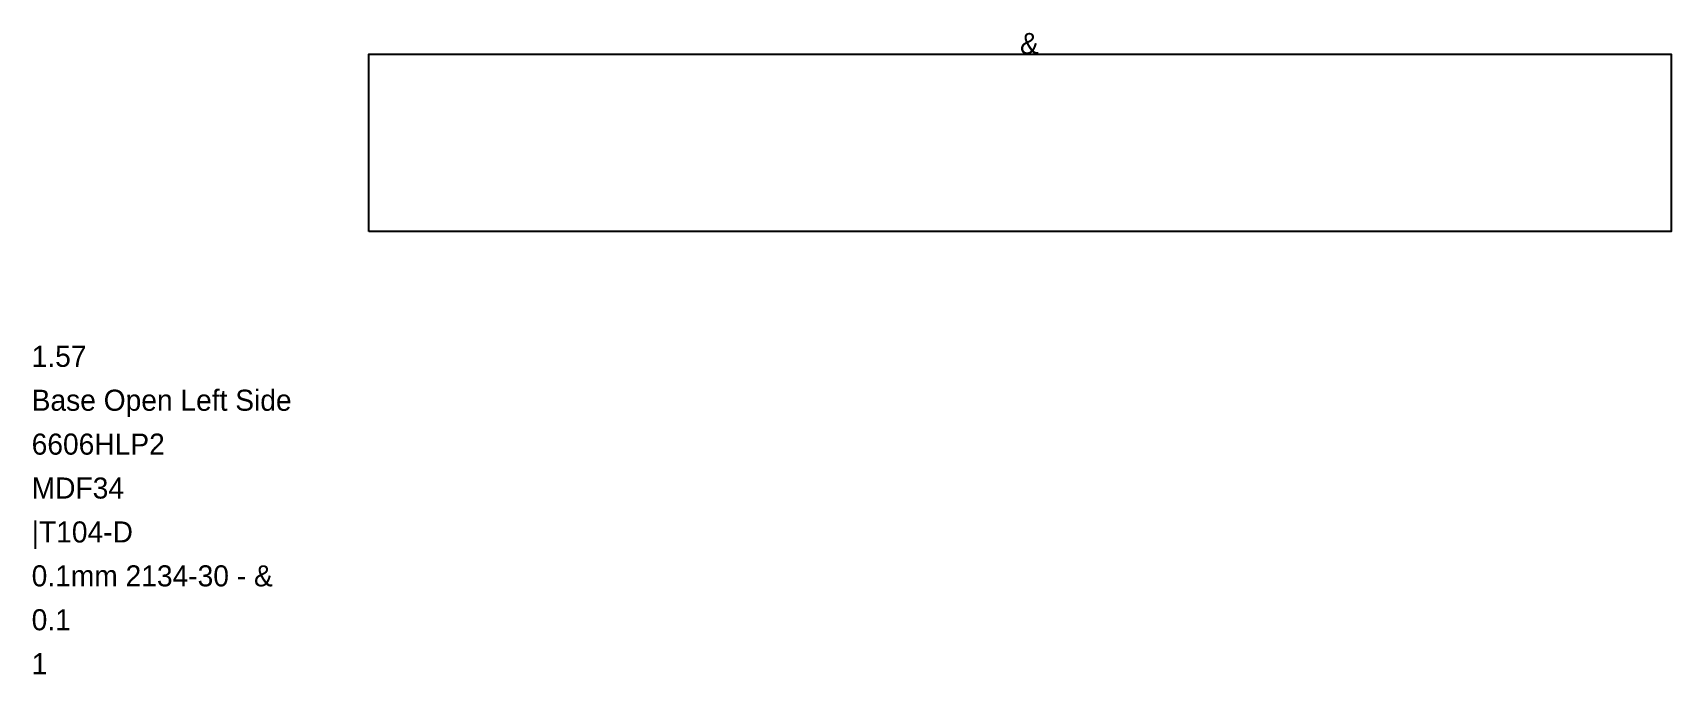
# Model space of a CAD drawing. Header units: metres. Extents: x -191 to 742, y -252 to 113.
import ezdxf

# ---------------------------------------------------------------- set-up
doc = ezdxf.new("R2010")
doc.units = ezdxf.units.M

msp = doc.modelspace()

# ---------------------------------------------------------------- linework, layer by layer
at = {"layer": 'BORDER_Z19P0', "color": 7}
msp.add_lwpolyline([(0, 0), (0, 101), (742, 101), (742, 0)], close=True, dxfattribs=at)

# ---------------------------------------------------------------- texts
at = {"layer": 'BOTTOMEB', "color": 1}
msp.add_text('0.1mm 2134-30 - &', height=12, dxfattribs=at).set_placement((-192, -202))
at = {"layer": 'BOTTOMEBTHICKNESS', "color": 1}
msp.add_text('0.1', height=12, dxfattribs=at).set_placement((-192, -227))
at = {"layer": 'DESCRIPTION', "color": 1}
msp.add_text('Base Open Left Side', height=12, dxfattribs=at).set_placement((-192, -102))
at = {"layer": 'FILENAME', "color": 1}
msp.add_text('6606HLP2', height=12, dxfattribs=at).set_placement((-192, -127))
at = {"layer": 'FORTHSYMBOL', "color": 1}
msp.add_text('&', height=12, dxfattribs=at).set_placement((371, 101.125))
at = {"layer": 'ITEMNUMBER', "color": 1}
msp.add_text('1.57', height=12, dxfattribs=at).set_placement((-192, -77))
at = {"layer": 'MATERIALCODE', "color": 1}
msp.add_text('|T104-D', height=12, dxfattribs=at).set_placement((-192, -177))
at = {"layer": 'MATERIALNAME', "color": 1}
msp.add_text('MDF34', height=12, dxfattribs=at).set_placement((-192, -152))
at = {"layer": 'Qty', "color": 1}
msp.add_text('1', height=12, dxfattribs=at).set_placement((-192, -252))

doc.saveas('drawing.dxf')
